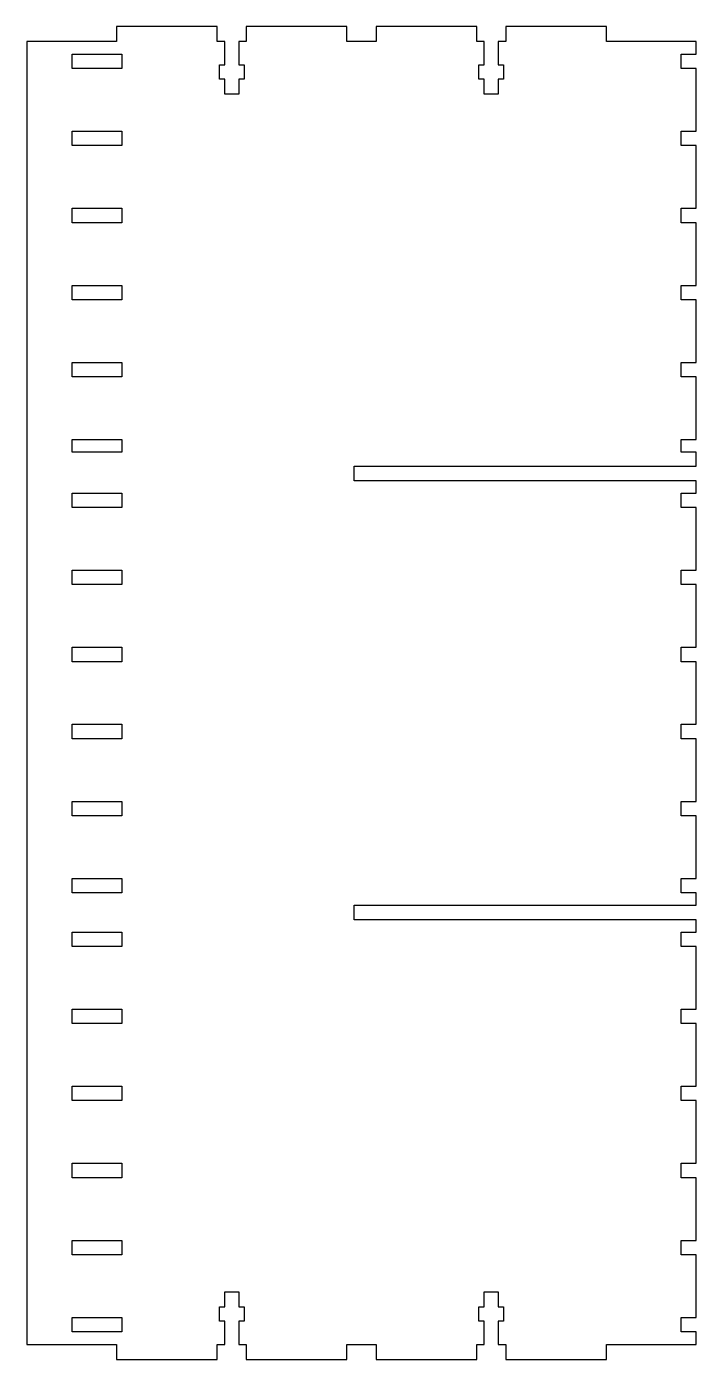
# Model space of a CAD drawing. Header units: millimetres. Extents: x 628 to 897, y 495 to 1030.
import ezdxf

# ---------------------------------------------------------------- set-up
doc = ezdxf.new("R2010")
doc.units = ezdxf.units.MM
doc.layers.add('По умолчанию', color=7, linetype='Continuous', lineweight=30)

msp = doc.modelspace()

# ---------------------------------------------------------------- linework, layer by layer
at = {"layer": 'По умолчанию', "color": 18, "lineweight": 30, "true_color": 0x000000}
msp.add_lwpolyline([(628.32, 501.31), (664.32, 501.31), (664.32, 501.31), (664.32, 495.31), (664.32, 495.31), (704.68, 495.31), (704.68, 495.31), (704.68, 501.31), (704.68, 501.31), (707.68, 501.31), (707.68, 501.31), (707.68, 510.58), (707.68, 510.58), (705.53, 510.58), (705.53, 510.58), (705.53, 516.42), (705.53, 516.42), (707.68, 516.42), (707.68, 516.42), (707.68, 522.32), (707.68, 522.32), (713.32, 522.32), (713.32, 522.32), (713.32, 516.42), (713.32, 516.42), (715.47, 516.42), (715.47, 516.42), (715.47, 510.58), (715.47, 510.58), (713.32, 510.58), (713.32, 510.58), (713.32, 501.31), (713.32, 501.31), (716.32, 501.31), (716.32, 501.31), (716.32, 495.31), (716.32, 495.31), (756.68, 495.31), (756.68, 495.31), (756.68, 501.31), (756.68, 501.31), (768.32, 501.31), (768.32, 501.31), (768.32, 495.31), (768.32, 495.31), (808.68, 495.31), (808.68, 495.31), (808.68, 501.31), (808.68, 501.31), (811.68, 501.31), (811.68, 501.31), (811.68, 510.58), (811.68, 510.58), (809.53, 510.58), (809.53, 510.58), (809.53, 516.42), (809.53, 516.42), (811.68, 516.42), (811.68, 516.42), (811.68, 522.32), (811.68, 522.32), (817.32, 522.32), (817.32, 522.32), (817.32, 516.42), (817.32, 516.42), (819.47, 516.42), (819.47, 516.42), (819.47, 510.58), (819.47, 510.58), (817.32, 510.58), (817.32, 510.58), (817.32, 501.31), (817.32, 501.31), (820.32, 501.31), (820.32, 501.31), (820.32, 495.31), (820.32, 495.31), (860.68, 495.31), (860.68, 495.31), (860.68, 501.31), (860.68, 501.31), (896.68, 501.31), (896.68, 501.31), (896.68, 506.34), (896.68, 506.34), (890.61, 506.34), (890.61, 506.34), (890.61, 512.12), (890.61, 512.12), (896.68, 512.12), (896.68, 512.12), (896.68, 537.25), (896.68, 537.25), (890.61, 537.25), (890.61, 537.25), (890.61, 543.03), (890.61, 543.03), (896.68, 543.03), (896.68, 543.03), (896.68, 568.16), (896.68, 568.16), (890.61, 568.16), (890.61, 568.16), (890.61, 573.94), (890.61, 573.94), (896.68, 573.94), (896.68, 573.94), (896.68, 599.06), (896.68, 599.06), (890.61, 599.06), (890.61, 599.06), (890.61, 604.84), (890.61, 604.84), (896.68, 604.84), (896.68, 604.84), (896.68, 629.97), (896.68, 629.97), (890.61, 629.97), (890.61, 629.97), (890.61, 635.75), (890.61, 635.75), (896.68, 635.75), (896.68, 635.75), (896.68, 660.88), (896.68, 660.88), (890.61, 660.88), (890.61, 660.88), (890.61, 666.66), (890.61, 666.66), (896.68, 666.66), (896.68, 666.66), (896.68, 671.61), (896.68, 671.61), (759.61, 671.61), (759.61, 671.61), (759.61, 677.39), (759.61, 677.39), (896.68, 677.39), (896.68, 677.39), (896.68, 682.34), (896.68, 682.34), (890.61, 682.34), (890.61, 682.34), (890.61, 688.12), (890.61, 688.12), (896.68, 688.12), (896.68, 688.12), (896.68, 713.25), (896.68, 713.25), (890.61, 713.25), (890.61, 713.25), (890.61, 719.03), (890.61, 719.03), (896.68, 719.03), (896.68, 719.03), (896.68, 744.16), (896.68, 744.16), (890.61, 744.16), (890.61, 744.16), (890.61, 749.94), (890.61, 749.94), (896.68, 749.94), (896.68, 749.94), (896.68, 775.06), (896.68, 775.06), (890.61, 775.06), (890.61, 775.06), (890.61, 780.84), (890.61, 780.84), (896.68, 780.84), (896.68, 780.84), (896.68, 805.97), (896.68, 805.97), (890.61, 805.97), (890.61, 805.97), (890.61, 811.75), (890.61, 811.75), (896.68, 811.75), (896.68, 811.75), (896.68, 836.88), (896.68, 836.88), (890.61, 836.88), (890.61, 836.88), (890.61, 842.66), (890.61, 842.66), (896.68, 842.66), (896.68, 842.66), (896.68, 847.61), (896.68, 847.61), (759.61, 847.61), (759.61, 847.61), (759.61, 853.39), (759.61, 853.39), (896.68, 853.39), (896.68, 853.39), (896.68, 859.03), (896.68, 859.03), (890.61, 859.03), (890.61, 859.03), (890.61, 864.12), (890.61, 864.12), (896.68, 864.12), (896.68, 864.12), (896.68, 889.25), (896.68, 889.25), (890.61, 889.25), (890.61, 889.25), (890.61, 895.03), (890.61, 895.03), (896.68, 895.03), (896.68, 895.03), (896.68, 920.16), (896.68, 920.16), (890.61, 920.16), (890.61, 920.16), (890.61, 925.94), (890.61, 925.94), (896.68, 925.94), (896.68, 925.94), (896.68, 951.06), (896.68, 951.06), (890.61, 951.06), (890.61, 951.06), (890.61, 956.84), (890.61, 956.84), (896.68, 956.84), (896.68, 956.84), (896.68, 981.97), (896.68, 981.97), (890.61, 981.97), (890.61, 981.97), (890.61, 987.75), (890.61, 987.75), (896.68, 987.75), (896.68, 987.75), (896.68, 1012.88), (896.68, 1012.88), (890.61, 1012.88), (890.61, 1012.88), (890.61, 1018.66), (890.61, 1018.66), (896.68, 1018.66), (896.68, 1018.66), (896.68, 1023.68), (896.68, 1023.68), (860.68, 1023.68), (860.68, 1023.68), (860.68, 1029.68), (860.68, 1029.68), (820.32, 1029.68), (820.32, 1029.68), (820.32, 1023.68), (820.32, 1023.68), (817.32, 1023.68), (817.32, 1023.68), (817.32, 1014.41), (817.32, 1014.41), (819.47, 1014.41), (819.47, 1014.41), (819.47, 1008.59), (819.47, 1008.59), (817.32, 1008.59), (817.32, 1008.59), (817.32, 1002.68), (817.32, 1002.68), (811.68, 1002.68), (811.68, 1002.68), (811.68, 1008.59), (811.68, 1008.59), (809.53, 1008.59), (809.53, 1008.59), (809.53, 1014.41), (809.53, 1014.41), (811.68, 1014.41), (811.68, 1014.41), (811.68, 1023.68), (811.68, 1023.68), (808.68, 1023.68), (808.68, 1023.68), (808.68, 1029.68), (808.68, 1029.68), (768.32, 1029.68), (768.32, 1029.68), (768.32, 1023.68), (768.32, 1023.68), (756.68, 1023.68), (756.68, 1023.68), (756.68, 1029.68), (756.68, 1029.68), (716.32, 1029.68), (716.32, 1029.68), (716.32, 1023.68), (716.32, 1023.68), (713.32, 1023.68), (713.32, 1023.68), (713.32, 1014.41), (713.32, 1014.41), (715.47, 1014.41), (715.47, 1014.41), (715.47, 1008.59), (715.47, 1008.59), (713.32, 1008.59), (713.32, 1008.59), (713.32, 1002.68), (713.32, 1002.68), (707.68, 1002.68), (707.68, 1002.68), (707.68, 1008.59), (707.68, 1008.59), (705.53, 1008.59), (705.53, 1008.59), (705.53, 1014.41), (705.53, 1014.41), (707.68, 1014.41), (707.68, 1014.41), (707.68, 1023.68), (707.68, 1023.68), (704.68, 1023.68), (704.68, 1023.68), (704.68, 1029.68), (704.68, 1029.68), (664.32, 1029.68), (664.32, 1029.68), (664.32, 1023.68), (664.32, 1023.68), (628.32, 1023.68), (628.32, 1023.68), (628.32, 501.31)], dxfattribs=at)
at = {"layer": 'По умолчанию', "color": 18, "lineweight": 30, "true_color": 0x000000, "extrusion": (0, 0, -1)}
for points in [[(-646.61, 1012.88), (-646.61, 1018.66), (-646.61, 1018.66), (-666.39, 1018.66), (-666.39, 1018.66), (-666.39, 1012.88), (-666.39, 1012.88), (-646.61, 1012.88)], [(-646.61, 981.97), (-646.61, 987.75), (-646.61, 987.75), (-666.39, 987.75), (-666.39, 987.75), (-666.39, 981.97), (-666.39, 981.97), (-646.61, 981.97)], [(-646.61, 951.06), (-646.61, 956.84), (-646.61, 956.84), (-666.39, 956.84), (-666.39, 956.84), (-666.39, 951.06), (-666.39, 951.06), (-646.61, 951.06)], [(-646.61, 920.16), (-646.61, 925.94), (-646.61, 925.94), (-666.39, 925.94), (-666.39, 925.94), (-666.39, 920.16), (-666.39, 920.16), (-646.61, 920.16)], [(-646.61, 889.25), (-646.61, 895.03), (-646.61, 895.03), (-666.39, 895.03), (-666.39, 895.03), (-666.39, 889.25), (-666.39, 889.25), (-646.61, 889.25)], [(-646.61, 859.03), (-646.61, 864.12), (-646.61, 864.12), (-666.39, 864.12), (-666.39, 864.12), (-666.39, 859.03), (-666.39, 859.03), (-646.61, 859.03)], [(-646.61, 836.88), (-646.61, 842.66), (-646.61, 842.66), (-666.39, 842.66), (-666.39, 842.66), (-666.39, 836.88), (-666.39, 836.88), (-646.61, 836.88)], [(-646.61, 805.97), (-646.61, 811.75), (-646.61, 811.75), (-666.39, 811.75), (-666.39, 811.75), (-666.39, 805.97), (-666.39, 805.97), (-646.61, 805.97)], [(-646.61, 775.06), (-646.61, 780.84), (-646.61, 780.84), (-666.39, 780.84), (-666.39, 780.84), (-666.39, 775.06), (-666.39, 775.06), (-646.61, 775.06)], [(-646.61, 744.16), (-646.61, 749.94), (-646.61, 749.94), (-666.39, 749.94), (-666.39, 749.94), (-666.39, 744.16), (-666.39, 744.16), (-646.61, 744.16)], [(-646.61, 713.25), (-646.61, 719.03), (-646.61, 719.03), (-666.39, 719.03), (-666.39, 719.03), (-666.39, 713.25), (-666.39, 713.25), (-646.61, 713.25)], [(-646.61, 682.34), (-646.61, 688.12), (-646.61, 688.12), (-666.39, 688.12), (-666.39, 688.12), (-666.39, 682.34), (-666.39, 682.34), (-646.61, 682.34)], [(-646.61, 660.88), (-646.61, 666.66), (-646.61, 666.66), (-666.39, 666.66), (-666.39, 666.66), (-666.39, 660.88), (-666.39, 660.88), (-646.61, 660.88)], [(-646.61, 629.97), (-646.61, 635.75), (-646.61, 635.75), (-666.39, 635.75), (-666.39, 635.75), (-666.39, 629.97), (-666.39, 629.97), (-646.61, 629.97)], [(-646.61, 599.06), (-646.61, 604.84), (-646.61, 604.84), (-666.39, 604.84), (-666.39, 604.84), (-666.39, 599.06), (-666.39, 599.06), (-646.61, 599.06)], [(-646.61, 568.16), (-646.61, 573.94), (-646.61, 573.94), (-666.39, 573.94), (-666.39, 573.94), (-666.39, 568.16), (-666.39, 568.16), (-646.61, 568.16)], [(-646.61, 537.25), (-646.61, 543.03), (-646.61, 543.03), (-666.39, 543.03), (-666.39, 543.03), (-666.39, 537.25), (-666.39, 537.25), (-646.61, 537.25)], [(-646.61, 506.34), (-646.61, 512.12), (-646.61, 512.12), (-666.39, 512.12), (-666.39, 512.12), (-666.39, 506.34), (-666.39, 506.34), (-646.61, 506.34)]]:
    msp.add_lwpolyline(points, dxfattribs=at)

doc.saveas('drawing.dxf')
